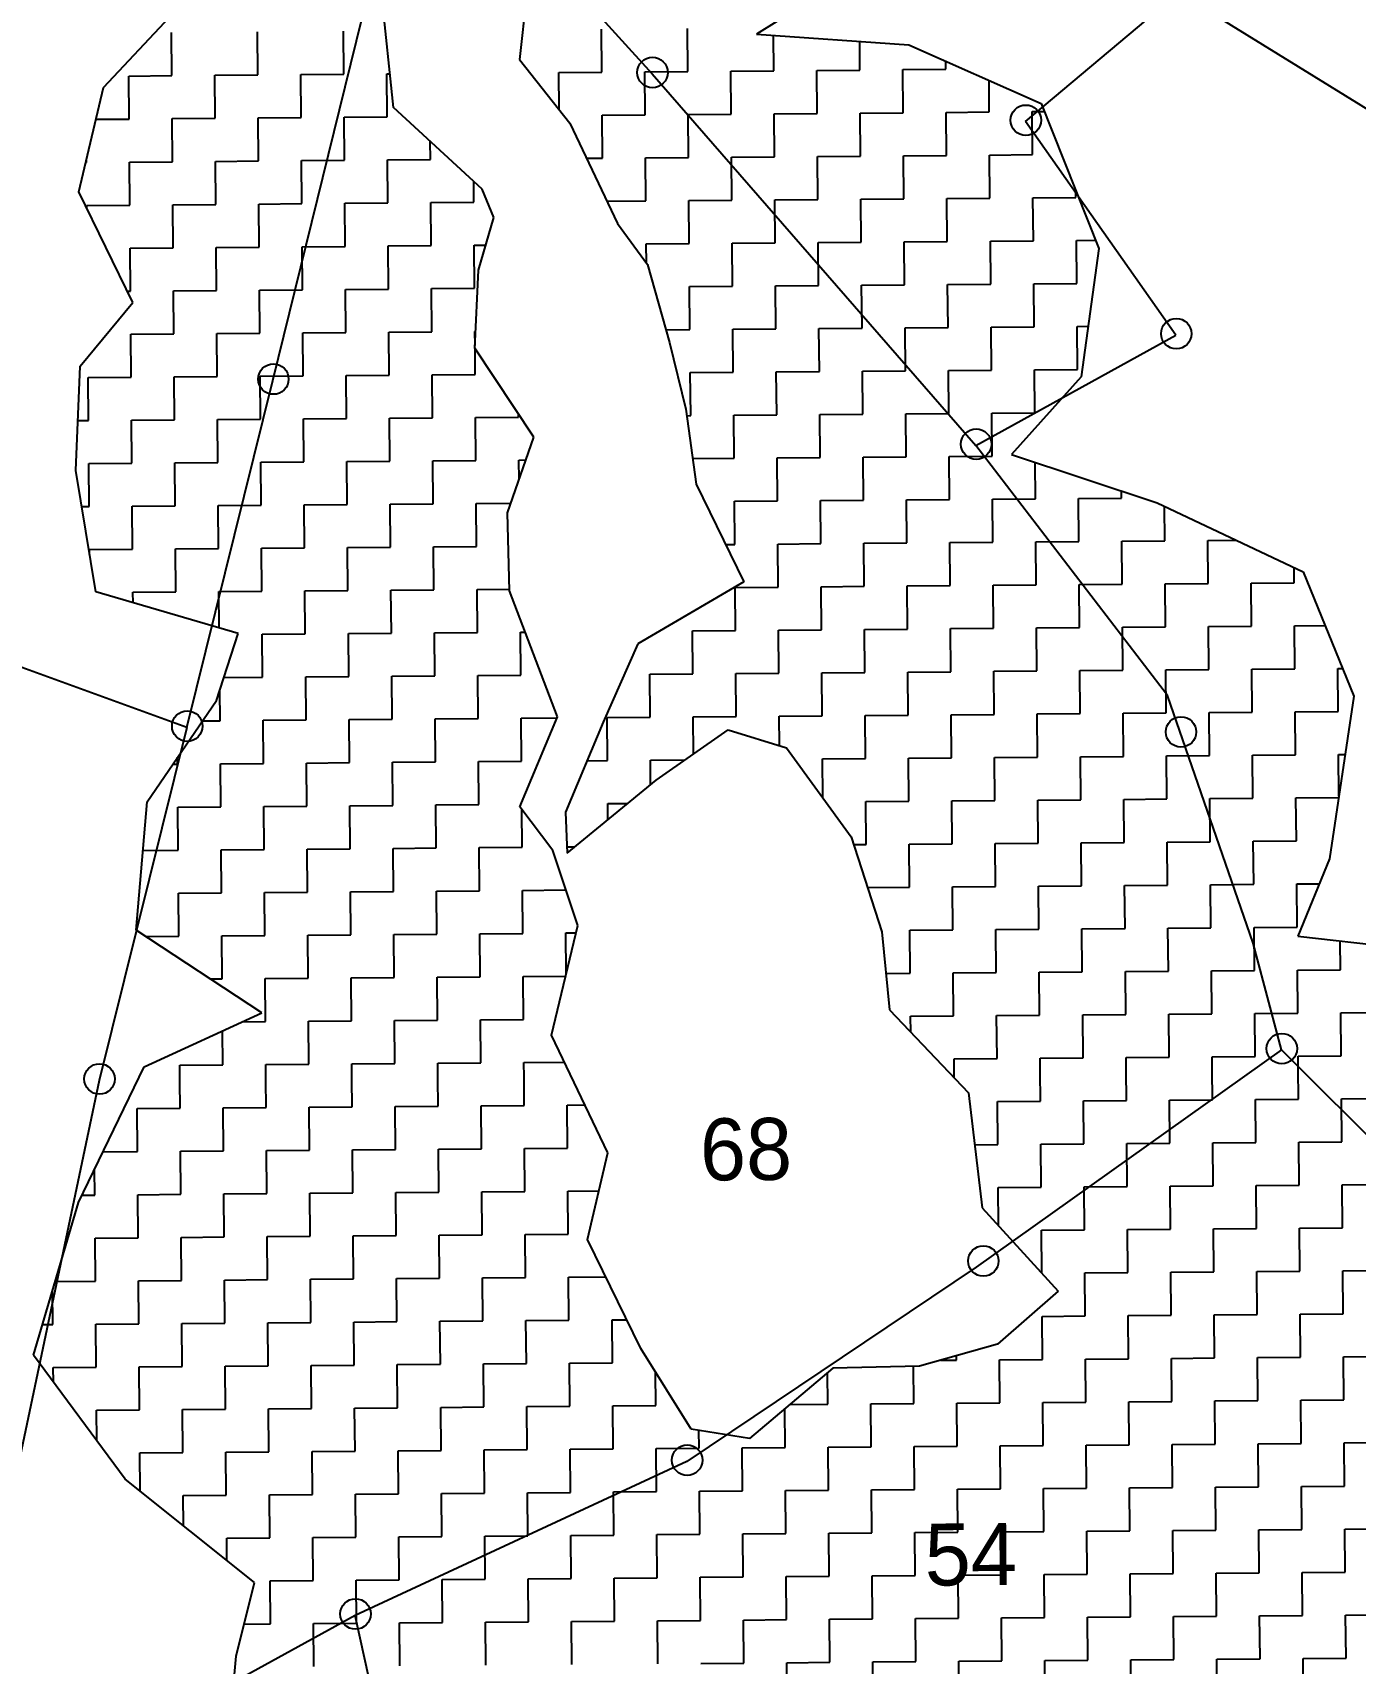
# Model space of a CAD drawing. Header units: metres. Extents: x 291285 to 296393, y 1982985 to 1990470.
# Drawn here: x 291638.1 to 292028, y 1985401.2 to 1985881.7 of the extents above; entities that cross this region are included whole.
import ezdxf

# ---------------------------------------------------------------- set-up
doc = ezdxf.new("R2010")
doc.units = ezdxf.units.M
for name, color, linetype in [('POLY_HATCH', 12, 'Continuous'), ('POLY_PARCEL', 6, 'Continuous'), ('SYM_STONE', 1, 'Continuous'), ('TEXT_PARCEL', 7, 'Continuous')]:
    doc.layers.add(name, color=color, linetype=linetype)
doc.styles.add('TEXT_MAP', font='')
doc.styles.get('TEXT_MAP').set_extended_font_data('Kruti Dev 050')

msp = doc.modelspace()

# ---------------------------------------------------------------- linework, layer by layer
at = {"layer": 'POLY_HATCH'}
for p, q in [((291888.12, 1985904.26), (291851.49, 1985881.29)), ((291784.3, 1985898.54), (291781.57, 1985873.81)), ((291744.4, 1985859.69), (291740.76, 1985894.83)), ((291658.97, 1985865.6), (291678.47, 1985886.42)), ((291851.49, 1985881.29), (291896.4, 1985878.13)), ((291896.4, 1985878.13), (291935.37, 1985860.81)), ((291781.57, 1985873.81), (291796.39, 1985855.09)), ((291651.66, 1985834.8), (291658.97, 1985865.6)), ((291770.57, 1985835.62), (291744.4, 1985859.69)), ((291935.37, 1985860.81), (291952.36, 1985818.11)), ((291796.39, 1985855.09), (291810.46, 1985825.48)), ((291667.56, 1985802.18), (291651.66, 1985834.8)), ((291773.99, 1985827.28), (291770.57, 1985835.62)), ((291769.51, 1985811.75), (291773.99, 1985827.28)), ((291810.46, 1985825.48), (291819.35, 1985813.41)), ((291952.36, 1985818.11), (291947.12, 1985780.28)), ((291768.44, 1985788.72), (291769.51, 1985811.75)), ((291819.35, 1985813.41), (291825.83, 1985790.44)), ((291652.08, 1985783.41), (291667.56, 1985802.18)), ((291785.83, 1985762.48), (291768.44, 1985788.72)), ((291825.83, 1985790.44), (291830.6, 1985770.8)), ((291650.81, 1985752.66), (291652.08, 1985783.41)), ((291947.12, 1985780.28), (291926.63, 1985757.43)), ((291830.6, 1985770.8), (291833.71, 1985748.64)), ((291778.05, 1985740.23), (291785.83, 1985762.48)), ((291926.63, 1985757.43), (291969.62, 1985743.17)), ((291656.65, 1985716.93), (291650.81, 1985752.66)), ((291833.71, 1985748.64), (291847.77, 1985719.86)), ((291969.62, 1985743.17), (292012.65, 1985722.86)), ((291778.66, 1985717.21), (291778.05, 1985740.23)), ((291847.77, 1985719.86), (291816.5, 1985701.61)), ((292012.65, 1985722.86), (292027.57, 1985686.19)), ((291698.61, 1985704.67), (291656.65, 1985716.93)), ((291792.79, 1985680.06), (291778.66, 1985717.21)), ((291692.22, 1985684.96), (291698.61, 1985704.67)), ((291816.5, 1985701.61), (291806.21, 1985678.5)), ((291671.78, 1985655.07), (291692.22, 1985684.96)), ((292027.57, 1985686.19), (292020.4, 1985638.26)), ((291781.69, 1985653.59), (291792.79, 1985680.06)), ((291806.21, 1985678.5), (291795.11, 1985652.03)), ((291821.85, 1985661.46), (291843.1, 1985676.29)), ((291843.1, 1985676.29), (291860.32, 1985670.98)), ((291860.32, 1985670.98), (291879.39, 1985644.76)), ((291795.63, 1985639.89), (291821.85, 1985661.46)), ((291668.56, 1985617.24), (291671.78, 1985655.07)), ((291791.44, 1985640.69), (291781.69, 1985653.59)), ((291795.11, 1985652.03), (291795.63, 1985639.89)), ((291879.39, 1985644.76), (291888.42, 1985616.79)), ((291798.74, 1985618.56), (291791.44, 1985640.69)), ((292020.4, 1985638.26), (292011.01, 1985615.51)), ((291791.04, 1985586.26), (291798.74, 1985618.56)), ((291705.58, 1985592.85), (291668.56, 1985617.24)), ((291888.42, 1985616.79), (291890.7, 1985593.78)), ((292011.01, 1985615.51), (292064.01, 1985609.39)), ((291890.7, 1985593.78), (291913.94, 1985569.27)), ((291670.91, 1985576.95), (291705.58, 1985592.85)), ((291807.67, 1985551.65), (291791.04, 1985586.26)), ((291651.57, 1985536.98), (291670.91, 1985576.95)), ((291913.94, 1985569.27), (291917.99, 1985535.39)), ((291801.59, 1985526.06), (291807.67, 1985551.65)), ((291638.32, 1985492.02), (291651.57, 1985536.98)), ((291917.99, 1985535.39), (291940.4, 1985510.87)), ((291817.36, 1985493.95), (291801.59, 1985526.06)), ((291940.4, 1985510.87), (291922.51, 1985495.23)), ((291832.21, 1985470.21), (291817.36, 1985493.95)), ((291922.51, 1985495.23), (291899.52, 1985488.76)), ((291665.35, 1985455.46), (291638.32, 1985492.02)), ((291873.97, 1985488.14), (291849.41, 1985467.42)), ((291899.52, 1985488.76), (291873.97, 1985488.14)), ((291849.41, 1985467.42), (291832.21, 1985470.21)), ((291703.42, 1985425.03), (291665.35, 1985455.46)), ((291698.05, 1985403.32), (291703.42, 1985425.03)), ((291693.89, 1985356.42), (291698.05, 1985403.32))]:
    msp.add_line(p, q, dxfattribs=at)
at = {"layer": 'POLY_HATCH', "linetype": 'Continuous'}
for p, q in [((291704.42, 1985869.26), (291704.32, 1985881.94)), ((291729.78, 1985869.47), (291729.68, 1985882.15)), ((291805.86, 1985870.09), (291805.75, 1985882.77)), ((291831.22, 1985870.3), (291831.11, 1985882.98)), ((291679.06, 1985869.06), (291678.96, 1985881.74)), ((291856.58, 1985870.51), (291856.49, 1985880.94)), ((291881.94, 1985870.71), (291881.87, 1985879.15)), ((291907.29, 1985870.92), (291907.28, 1985873.29)), ((291666.38, 1985868.95), (291679.06, 1985869.06)), ((291666.49, 1985856.27), (291666.38, 1985868.95)), ((291691.74, 1985869.16), (291704.42, 1985869.26)), ((291691.85, 1985856.48), (291691.74, 1985869.16)), ((291717.1, 1985869.37), (291729.78, 1985869.47)), ((291717.2, 1985856.69), (291717.1, 1985869.37)), ((291742.46, 1985869.57), (291743.37, 1985869.58)), ((291742.56, 1985856.9), (291742.46, 1985869.57)), ((291793.18, 1985869.99), (291805.86, 1985870.09)), ((291793.27, 1985859.03), (291793.18, 1985869.99)), ((291818.54, 1985870.2), (291831.22, 1985870.3)), ((291818.64, 1985857.52), (291818.54, 1985870.2)), ((291843.9, 1985870.4), (291856.58, 1985870.51)), ((291844, 1985857.72), (291843.9, 1985870.4)), ((291869.26, 1985870.61), (291881.94, 1985870.71)), ((291869.36, 1985857.93), (291869.26, 1985870.61)), ((291894.62, 1985870.82), (291907.29, 1985870.92)), ((291894.72, 1985858.14), (291894.62, 1985870.82)), ((291920.08, 1985858.35), (291920, 1985867.64)), ((291856.68, 1985857.83), (291869.36, 1985857.93)), ((291882.04, 1985858.04), (291894.72, 1985858.14)), ((291882.14, 1985845.36), (291882.04, 1985858.04)), ((291907.4, 1985858.24), (291920.08, 1985858.35)), ((291907.5, 1985845.56), (291907.4, 1985858.24)), ((291932.76, 1985858.45), (291936.3, 1985858.48)), ((291932.86, 1985845.77), (291932.76, 1985858.45)), ((291656.73, 1985856.19), (291666.49, 1985856.27)), ((291679.17, 1985856.38), (291691.85, 1985856.48)), ((291679.27, 1985843.7), (291679.17, 1985856.38)), ((291704.53, 1985856.58), (291717.2, 1985856.69)), ((291704.63, 1985843.91), (291704.53, 1985856.58)), ((291729.88, 1985856.79), (291742.56, 1985856.9)), ((291729.99, 1985844.11), (291729.88, 1985856.79)), ((291805.96, 1985857.41), (291818.64, 1985857.52)), ((291806.07, 1985844.73), (291805.96, 1985857.41)), ((291831.32, 1985857.62), (291844, 1985857.72)), ((291831.42, 1985844.94), (291831.32, 1985857.62)), ((291856.78, 1985845.15), (291856.68, 1985857.83)), ((291755.35, 1985844.32), (291755.3, 1985849.66)), ((291653.72, 1985843.49), (291653.91, 1985843.49)), ((291653.91, 1985843.49), (291653.9, 1985844.28)), ((291666.59, 1985843.59), (291679.27, 1985843.7)), ((291666.69, 1985830.91), (291666.59, 1985843.59)), ((291691.95, 1985843.8), (291704.63, 1985843.91)), ((291692.05, 1985831.12), (291691.95, 1985843.8)), ((291717.31, 1985844.01), (291729.99, 1985844.11)), ((291717.41, 1985831.33), (291717.31, 1985844.01)), ((291742.67, 1985844.22), (291755.35, 1985844.32)), ((291742.77, 1985831.54), (291742.67, 1985844.22)), ((291801.33, 1985844.7), (291806.07, 1985844.73)), ((291818.74, 1985844.84), (291831.42, 1985844.94)), ((291818.85, 1985832.16), (291818.74, 1985844.84)), ((291844.1, 1985845.04), (291856.78, 1985845.15)), ((291844.21, 1985832.37), (291844.1, 1985845.04)), ((291869.46, 1985845.25), (291882.14, 1985845.36)), ((291869.57, 1985832.57), (291869.46, 1985845.25)), ((291894.82, 1985845.46), (291907.5, 1985845.56)), ((291894.93, 1985832.78), (291894.82, 1985845.46)), ((291920.18, 1985845.67), (291932.86, 1985845.77)), ((291920.29, 1985832.99), (291920.18, 1985845.67)), ((291768.13, 1985831.74), (291768.08, 1985837.91)), ((291945.64, 1985833.19), (291945.63, 1985835.03)), ((291654.01, 1985830.81), (291666.69, 1985830.91)), ((291654.02, 1985829.95), (291654.01, 1985830.81)), ((291679.37, 1985831.02), (291692.05, 1985831.12)), ((291679.48, 1985818.34), (291679.37, 1985831.02)), ((291704.73, 1985831.23), (291717.41, 1985831.33)), ((291704.84, 1985818.55), (291704.73, 1985831.23)), ((291730.09, 1985831.43), (291742.77, 1985831.54)), ((291730.2, 1985818.75), (291730.09, 1985831.43)), ((291755.45, 1985831.64), (291768.13, 1985831.74)), ((291755.55, 1985818.96), (291755.45, 1985831.64)), ((291807.33, 1985832.06), (291818.85, 1985832.16)), ((291831.53, 1985832.26), (291844.21, 1985832.37)), ((291831.63, 1985819.58), (291831.53, 1985832.26)), ((291856.89, 1985832.47), (291869.57, 1985832.57)), ((291856.99, 1985819.79), (291856.89, 1985832.47)), ((291882.25, 1985832.68), (291894.93, 1985832.78)), ((291882.35, 1985820), (291882.25, 1985832.68)), ((291907.61, 1985832.88), (291920.29, 1985832.99)), ((291907.71, 1985820.2), (291907.61, 1985832.88)), ((291932.96, 1985833.09), (291945.64, 1985833.19)), ((291933.07, 1985820.41), (291932.96, 1985833.09)), ((291818.95, 1985819.48), (291831.63, 1985819.58)), ((291819, 1985813.9), (291818.95, 1985819.48)), ((291844.31, 1985819.69), (291856.99, 1985819.79)), ((291844.41, 1985807.01), (291844.31, 1985819.69)), ((291869.67, 1985819.89), (291882.35, 1985820)), ((291869.77, 1985807.21), (291869.67, 1985819.89)), ((291895.03, 1985820.1), (291907.71, 1985820.2)), ((291895.13, 1985807.42), (291895.03, 1985820.1)), ((291920.39, 1985820.31), (291933.07, 1985820.41)), ((291920.49, 1985807.63), (291920.39, 1985820.31)), ((291945.75, 1985820.51), (291951.39, 1985820.56)), ((291945.85, 1985807.84), (291945.75, 1985820.51)), ((291666.8, 1985818.24), (291679.48, 1985818.34)), ((291666.9, 1985805.56), (291666.8, 1985818.24)), ((291692.16, 1985818.44), (291704.84, 1985818.55)), ((291692.26, 1985805.76), (291692.16, 1985818.44)), ((291717.52, 1985818.65), (291730.2, 1985818.75)), ((291717.62, 1985805.97), (291717.52, 1985818.65)), ((291742.87, 1985818.86), (291755.55, 1985818.96)), ((291742.98, 1985806.18), (291742.87, 1985818.86)), ((291768.23, 1985819.06), (291771.63, 1985819.09)), ((291768.34, 1985806.38), (291768.23, 1985819.06)), ((291665.91, 1985805.55), (291666.9, 1985805.56)), ((291679.58, 1985805.66), (291692.26, 1985805.76)), ((291679.68, 1985792.98), (291679.58, 1985805.66)), ((291704.94, 1985805.87), (291717.62, 1985805.97)), ((291705.04, 1985793.19), (291704.94, 1985805.87)), ((291730.3, 1985806.07), (291742.98, 1985806.18)), ((291730.4, 1985793.39), (291730.3, 1985806.07)), ((291755.66, 1985806.28), (291768.34, 1985806.38)), ((291755.76, 1985793.6), (291755.66, 1985806.28)), ((291831.74, 1985806.9), (291844.41, 1985807.01)), ((291831.84, 1985794.22), (291831.74, 1985806.9)), ((291857.09, 1985807.11), (291869.77, 1985807.21)), ((291857.2, 1985794.43), (291857.09, 1985807.11)), ((291882.45, 1985807.32), (291895.13, 1985807.42)), ((291882.56, 1985794.64), (291882.45, 1985807.32)), ((291907.81, 1985807.52), (291920.49, 1985807.63)), ((291907.92, 1985794.84), (291907.81, 1985807.52)), ((291933.17, 1985807.73), (291945.85, 1985807.84)), ((291933.28, 1985795.05), (291933.17, 1985807.73)), ((291667, 1985792.88), (291679.68, 1985792.98)), ((291667.11, 1985780.2), (291667, 1985792.88)), ((291692.36, 1985793.08), (291705.04, 1985793.19)), ((291692.47, 1985780.4), (291692.36, 1985793.08)), ((291717.72, 1985793.29), (291730.4, 1985793.39)), ((291717.83, 1985780.61), (291717.72, 1985793.29)), ((291743.08, 1985793.5), (291755.76, 1985793.6)), ((291743.19, 1985780.82), (291743.08, 1985793.5)), ((291768.44, 1985793.7), (291768.67, 1985793.71)), ((291768.48, 1985789.51), (291768.44, 1985793.7)), ((291824.78, 1985794.17), (291831.84, 1985794.22)), ((291844.52, 1985794.33), (291857.2, 1985794.43)), ((291844.62, 1985781.65), (291844.52, 1985794.33)), ((291869.88, 1985794.53), (291882.56, 1985794.64)), ((291869.98, 1985781.85), (291869.88, 1985794.53)), ((291895.24, 1985794.74), (291907.92, 1985794.84)), ((291895.34, 1985782.06), (291895.24, 1985794.74)), ((291920.6, 1985794.95), (291933.28, 1985795.05)), ((291920.7, 1985782.27), (291920.6, 1985794.95)), ((291945.96, 1985795.16), (291949.19, 1985795.18)), ((291946.06, 1985782.48), (291945.96, 1985795.16)), ((291768.54, 1985781.03), (291768.48, 1985788.65)), ((291755.87, 1985780.92), (291768.54, 1985781.03)), ((291831.94, 1985781.54), (291844.62, 1985781.65)), ((291832.05, 1985768.86), (291831.94, 1985781.54)), ((291857.3, 1985781.75), (291869.98, 1985781.85)), ((291857.41, 1985769.07), (291857.3, 1985781.75)), ((291882.66, 1985781.96), (291895.34, 1985782.06)), ((291882.76, 1985769.28), (291882.66, 1985781.96)), ((291908.02, 1985782.17), (291920.7, 1985782.27)), ((291908.12, 1985769.49), (291908.02, 1985782.17)), ((291933.38, 1985782.37), (291946.06, 1985782.48)), ((291933.48, 1985769.69), (291933.38, 1985782.37)), ((291654.43, 1985780.09), (291667.11, 1985780.2)), ((291654.53, 1985767.41), (291654.43, 1985780.09)), ((291679.79, 1985780.3), (291692.47, 1985780.4)), ((291679.89, 1985767.62), (291679.79, 1985780.3)), ((291705.15, 1985780.51), (291717.83, 1985780.61)), ((291705.25, 1985767.83), (291705.15, 1985780.51)), ((291730.51, 1985780.71), (291743.19, 1985780.82)), ((291730.61, 1985768.03), (291730.51, 1985780.71)), ((291755.97, 1985768.24), (291755.87, 1985780.92)), ((291651.42, 1985767.39), (291654.53, 1985767.41)), ((291667.21, 1985767.52), (291679.89, 1985767.62)), ((291667.32, 1985754.84), (291667.21, 1985767.52)), ((291692.57, 1985767.72), (291705.25, 1985767.83)), ((291692.67, 1985755.04), (291692.57, 1985767.72)), ((291717.93, 1985767.93), (291730.61, 1985768.03)), ((291718.03, 1985755.25), (291717.93, 1985767.93)), ((291743.29, 1985768.14), (291755.97, 1985768.24)), ((291743.39, 1985755.46), (291743.29, 1985768.14)), ((291768.65, 1985768.35), (291781.33, 1985768.45)), ((291768.75, 1985755.67), (291768.65, 1985768.35)), ((291781.33, 1985768.45), (291781.32, 1985769.28)), ((291830.87, 1985768.85), (291832.05, 1985768.86)), ((291844.73, 1985768.97), (291857.41, 1985769.07)), ((291844.83, 1985756.29), (291844.73, 1985768.97)), ((291870.08, 1985769.17), (291882.76, 1985769.28)), ((291870.19, 1985756.5), (291870.08, 1985769.17)), ((291895.44, 1985769.38), (291908.12, 1985769.49)), ((291895.55, 1985756.7), (291895.44, 1985769.38)), ((291920.8, 1985769.59), (291933.48, 1985769.69)), ((291920.91, 1985756.91), (291920.8, 1985769.59)), ((291654.64, 1985754.73), (291667.32, 1985754.84)), ((291654.74, 1985742.05), (291654.64, 1985754.73)), ((291680, 1985754.94), (291692.67, 1985755.04)), ((291680.1, 1985742.26), (291680, 1985754.94)), ((291705.35, 1985755.15), (291718.03, 1985755.25)), ((291705.46, 1985742.47), (291705.35, 1985755.15)), ((291730.71, 1985755.36), (291743.39, 1985755.46)), ((291730.82, 1985742.68), (291730.71, 1985755.36)), ((291756.07, 1985755.56), (291768.75, 1985755.67)), ((291756.18, 1985742.88), (291756.07, 1985755.56)), ((291781.43, 1985755.77), (291783.49, 1985755.79)), ((291781.48, 1985750.03), (291781.43, 1985755.77)), ((291832.65, 1985756.19), (291844.83, 1985756.29)), ((291857.51, 1985756.39), (291870.19, 1985756.5)), ((291857.61, 1985743.71), (291857.51, 1985756.39)), ((291882.87, 1985756.6), (291895.55, 1985756.7)), ((291882.97, 1985743.92), (291882.87, 1985756.6)), ((291908.23, 1985756.81), (291920.91, 1985756.91)), ((291908.33, 1985744.13), (291908.23, 1985756.81)), ((291933.69, 1985744.33), (291933.6, 1985755.12)), ((291718.14, 1985742.57), (291730.82, 1985742.68)), ((291718.24, 1985729.89), (291718.14, 1985742.57)), ((291743.5, 1985742.78), (291756.18, 1985742.88)), ((291743.6, 1985730.1), (291743.5, 1985742.78)), ((291768.86, 1985742.99), (291779.05, 1985743.07)), ((291768.96, 1985730.31), (291768.86, 1985742.99)), ((291844.93, 1985743.61), (291857.61, 1985743.71)), ((291845.04, 1985730.93), (291844.93, 1985743.61)), ((291870.29, 1985743.82), (291882.97, 1985743.92)), ((291870.4, 1985731.14), (291870.29, 1985743.82)), ((291895.65, 1985744.02), (291908.33, 1985744.13)), ((291895.75, 1985731.34), (291895.65, 1985744.02)), ((291921.01, 1985744.23), (291933.69, 1985744.33)), ((291921.11, 1985731.55), (291921.01, 1985744.23)), ((291946.37, 1985744.44), (291959.05, 1985744.54)), ((291946.47, 1985731.76), (291946.37, 1985744.44)), ((291959.05, 1985744.54), (291959.03, 1985746.68)), ((291652.55, 1985742.04), (291654.74, 1985742.05)), ((291667.42, 1985742.16), (291680.1, 1985742.26)), ((291667.52, 1985729.48), (291667.42, 1985742.16)), ((291692.78, 1985742.36), (291705.46, 1985742.47)), ((291692.88, 1985729.69), (291692.78, 1985742.36)), ((291971.83, 1985731.96), (291971.75, 1985742.16)), ((291654.84, 1985729.37), (291667.52, 1985729.48)), ((291654.85, 1985727.93), (291654.84, 1985729.37)), ((291680.2, 1985729.58), (291692.88, 1985729.69)), ((291680.31, 1985716.9), (291680.2, 1985729.58)), ((291705.56, 1985729.79), (291718.24, 1985729.89)), ((291705.67, 1985717.11), (291705.56, 1985729.79)), ((291730.92, 1985730), (291743.6, 1985730.1)), ((291731.02, 1985717.32), (291730.92, 1985730)), ((291756.28, 1985730.2), (291768.96, 1985730.31)), ((291756.38, 1985717.52), (291756.28, 1985730.2)), ((291842.37, 1985730.91), (291845.04, 1985730.93)), ((291857.72, 1985731.03), (291870.4, 1985731.14)), ((291857.82, 1985718.35), (291857.72, 1985731.03)), ((291883.08, 1985731.24), (291895.75, 1985731.34)), ((291883.18, 1985718.56), (291883.08, 1985731.24)), ((291908.43, 1985731.45), (291921.11, 1985731.55)), ((291908.54, 1985718.77), (291908.43, 1985731.45)), ((291933.79, 1985731.65), (291946.47, 1985731.76)), ((291933.9, 1985718.97), (291933.79, 1985731.65)), ((291959.15, 1985731.86), (291971.83, 1985731.96)), ((291959.26, 1985719.18), (291959.15, 1985731.86)), ((291984.51, 1985732.07), (291992.99, 1985732.14)), ((291984.62, 1985719.39), (291984.51, 1985732.07)), ((292009.97, 1985719.6), (292009.94, 1985724.14)), ((291870.5, 1985718.46), (291883.18, 1985718.56)), ((291895.86, 1985718.66), (291908.54, 1985718.77)), ((291895.96, 1985705.98), (291895.86, 1985718.66)), ((291921.22, 1985718.87), (291933.9, 1985718.97)), ((291921.32, 1985706.19), (291921.22, 1985718.87)), ((291946.58, 1985719.08), (291959.26, 1985719.18)), ((291946.68, 1985706.4), (291946.58, 1985719.08)), ((291971.94, 1985719.29), (291984.62, 1985719.39)), ((291972.04, 1985706.61), (291971.94, 1985719.29)), ((291997.3, 1985719.49), (292009.97, 1985719.6)), ((291997.4, 1985706.81), (291997.3, 1985719.49)), ((291667.63, 1985716.8), (291680.31, 1985716.9)), ((291667.65, 1985713.71), (291667.63, 1985716.8)), ((291692.99, 1985717.01), (291705.67, 1985717.11)), ((291693.07, 1985706.29), (291692.99, 1985717.01)), ((291718.34, 1985717.21), (291731.02, 1985717.32)), ((291718.45, 1985704.53), (291718.34, 1985717.21)), ((291743.7, 1985717.42), (291756.38, 1985717.52)), ((291743.81, 1985704.74), (291743.7, 1985717.42)), ((291769.06, 1985717.63), (291778.65, 1985717.71)), ((291769.17, 1985704.95), (291769.06, 1985717.63)), ((291845.14, 1985718.25), (291857.82, 1985718.35)), ((291845.24, 1985705.57), (291845.14, 1985718.25)), ((291870.6, 1985705.78), (291870.5, 1985718.46)), ((291705.77, 1985704.43), (291718.45, 1985704.53)), ((291705.87, 1985691.75), (291705.77, 1985704.43)), ((291731.13, 1985704.64), (291743.81, 1985704.74)), ((291731.23, 1985691.96), (291731.13, 1985704.64)), ((291756.49, 1985704.84), (291769.17, 1985704.95)), ((291756.59, 1985692.16), (291756.49, 1985704.84)), ((291781.85, 1985705.05), (291783.28, 1985705.06)), ((291781.95, 1985692.37), (291781.85, 1985705.05)), ((291832.56, 1985705.47), (291845.24, 1985705.57)), ((291832.67, 1985692.79), (291832.56, 1985705.47)), ((291857.92, 1985705.67), (291870.6, 1985705.78)), ((291858.03, 1985692.99), (291857.92, 1985705.67)), ((291883.28, 1985705.88), (291895.96, 1985705.98)), ((291883.39, 1985693.2), (291883.28, 1985705.88)), ((291908.64, 1985706.09), (291921.32, 1985706.19)), ((291908.75, 1985693.41), (291908.64, 1985706.09)), ((291934, 1985706.29), (291946.68, 1985706.4)), ((291934.1, 1985693.62), (291934, 1985706.29)), ((291959.36, 1985706.5), (291972.04, 1985706.61)), ((291959.46, 1985693.82), (291959.36, 1985706.5)), ((291984.72, 1985706.71), (291997.4, 1985706.81)), ((291984.82, 1985694.03), (291984.72, 1985706.71)), ((292010.08, 1985706.92), (292019.11, 1985706.99)), ((292010.18, 1985694.24), (292010.08, 1985706.92)), ((291694.39, 1985691.66), (291705.87, 1985691.75)), ((291718.55, 1985691.85), (291731.23, 1985691.96)), ((291718.66, 1985679.17), (291718.55, 1985691.85)), ((291743.91, 1985692.06), (291756.59, 1985692.16)), ((291744.01, 1985679.38), (291743.91, 1985692.06)), ((291769.27, 1985692.27), (291781.95, 1985692.37)), ((291769.37, 1985679.59), (291769.27, 1985692.27)), ((291819.99, 1985692.68), (291832.67, 1985692.79)), ((291820.09, 1985680), (291819.99, 1985692.68)), ((291845.35, 1985692.89), (291858.03, 1985692.99)), ((291845.45, 1985680.21), (291845.35, 1985692.89)), ((291870.71, 1985693.1), (291883.39, 1985693.2)), ((291870.81, 1985680.42), (291870.71, 1985693.1)), ((291896.07, 1985693.3), (291908.75, 1985693.41)), ((291896.17, 1985680.62), (291896.07, 1985693.3)), ((291921.42, 1985693.51), (291934.1, 1985693.62)), ((291921.53, 1985680.83), (291921.42, 1985693.51)), ((291946.78, 1985693.72), (291959.46, 1985693.82)), ((291946.89, 1985681.04), (291946.78, 1985693.72)), ((291972.14, 1985693.93), (291984.82, 1985694.03)), ((291972.25, 1985681.25), (291972.14, 1985693.93)), ((291997.5, 1985694.13), (292010.18, 1985694.24)), ((291997.61, 1985681.45), (291997.5, 1985694.13)), ((292022.86, 1985694.34), (292024.25, 1985694.35)), ((292022.97, 1985681.66), (292022.86, 1985694.34)), ((291693.3, 1985678.97), (291693.22, 1985688.06)), ((291832.77, 1985680.11), (291845.45, 1985680.21)), ((291832.86, 1985669.14), (291832.77, 1985680.11)), ((291858.13, 1985680.31), (291870.81, 1985680.42)), ((291858.2, 1985671.64), (291858.13, 1985680.31)), ((291883.49, 1985680.52), (291896.17, 1985680.62)), ((291883.59, 1985667.84), (291883.49, 1985680.52)), ((291908.85, 1985680.73), (291921.53, 1985680.83)), ((291908.95, 1985668.05), (291908.85, 1985680.73)), ((291934.21, 1985680.94), (291946.89, 1985681.04)), ((291934.31, 1985668.26), (291934.21, 1985680.94)), ((291959.57, 1985681.14), (291972.25, 1985681.25)), ((291959.67, 1985668.46), (291959.57, 1985681.14)), ((291984.93, 1985681.35), (291997.61, 1985681.45)), ((291985.03, 1985668.67), (291984.93, 1985681.35)), ((292010.29, 1985681.56), (292022.97, 1985681.66)), ((292010.39, 1985668.88), (292010.29, 1985681.56)), ((291688.09, 1985678.92), (291693.3, 1985678.97)), ((291705.98, 1985679.07), (291718.66, 1985679.17)), ((291706.08, 1985666.39), (291705.98, 1985679.07)), ((291731.34, 1985679.28), (291744.01, 1985679.38)), ((291731.44, 1985666.6), (291731.34, 1985679.28)), ((291756.69, 1985679.49), (291769.37, 1985679.59)), ((291756.8, 1985666.81), (291756.69, 1985679.49)), ((291782.05, 1985679.69), (291792.67, 1985679.78)), ((291782.16, 1985667.01), (291782.05, 1985679.69)), ((291807.41, 1985679.9), (291820.09, 1985680)), ((291807.52, 1985667.22), (291807.41, 1985679.9)), ((291679.37, 1985666.17), (291680.72, 1985666.18)), ((291680.72, 1985666.18), (291680.7, 1985668.12)), ((291693.4, 1985666.29), (291706.08, 1985666.39)), ((291693.5, 1985653.61), (291693.4, 1985666.29)), ((291718.76, 1985666.49), (291731.44, 1985666.6)), ((291718.86, 1985653.82), (291718.76, 1985666.49)), ((291744.12, 1985666.7), (291756.8, 1985666.81)), ((291744.22, 1985654.02), (291744.12, 1985666.7)), ((291769.48, 1985666.91), (291782.16, 1985667.01)), ((291769.58, 1985654.23), (291769.48, 1985666.91)), ((291801.46, 1985667.17), (291807.52, 1985667.22)), ((291820.2, 1985667.32), (291830.38, 1985667.41)), ((291820.25, 1985660.14), (291820.2, 1985667.32)), ((291870.91, 1985667.74), (291883.59, 1985667.84)), ((291871.01, 1985656.29), (291870.91, 1985667.74)), ((291896.27, 1985667.95), (291908.95, 1985668.05)), ((291896.38, 1985655.27), (291896.27, 1985667.95)), ((291921.63, 1985668.15), (291934.31, 1985668.26)), ((291921.74, 1985655.47), (291921.63, 1985668.15)), ((291946.99, 1985668.36), (291959.67, 1985668.46)), ((291947.09, 1985655.68), (291946.99, 1985668.36)), ((291972.35, 1985668.57), (291985.03, 1985668.67)), ((291972.45, 1985655.89), (291972.35, 1985668.57)), ((291997.71, 1985668.77), (292010.39, 1985668.88)), ((291997.81, 1985656.09), (291997.71, 1985668.77)), ((292023.07, 1985668.98), (292025, 1985669)), ((292023.17, 1985656.75), (292023.07, 1985668.98)), ((291985.13, 1985655.99), (291997.81, 1985656.09)), ((292010.49, 1985656.2), (292023.1, 1985656.3)), ((292010.6, 1985643.52), (292010.49, 1985656.2)), ((291680.82, 1985653.5), (291693.5, 1985653.61)), ((291680.93, 1985640.82), (291680.82, 1985653.5)), ((291706.18, 1985653.71), (291718.86, 1985653.82)), ((291706.29, 1985641.03), (291706.18, 1985653.71)), ((291731.54, 1985653.92), (291744.22, 1985654.02)), ((291731.65, 1985641.24), (291731.54, 1985653.92)), ((291756.9, 1985654.13), (291769.58, 1985654.23)), ((291757.01, 1985641.45), (291756.9, 1985654.13)), ((291782.36, 1985641.65), (291782.27, 1985652.83)), ((291807.62, 1985654.54), (291813.5, 1985654.59)), ((291807.66, 1985649.78), (291807.62, 1985654.54)), ((291883.7, 1985655.16), (291896.38, 1985655.27)), ((291883.8, 1985642.48), (291883.7, 1985655.16)), ((291909.06, 1985655.37), (291921.74, 1985655.47)), ((291909.16, 1985642.69), (291909.06, 1985655.37)), ((291934.42, 1985655.58), (291947.09, 1985655.68)), ((291934.52, 1985642.9), (291934.42, 1985655.58)), ((291959.77, 1985655.78), (291972.45, 1985655.89)), ((291959.88, 1985643.1), (291959.77, 1985655.78)), ((291985.24, 1985643.31), (291985.13, 1985655.99)), ((291769.68, 1985641.55), (291782.36, 1985641.65)), ((291795.55, 1985641.76), (291797.93, 1985641.78)), ((291880.14, 1985642.45), (291883.8, 1985642.48)), ((291896.48, 1985642.59), (291909.16, 1985642.69)), ((291896.58, 1985629.91), (291896.48, 1985642.59)), ((291921.84, 1985642.79), (291934.52, 1985642.9)), ((291921.94, 1985630.11), (291921.84, 1985642.79)), ((291947.2, 1985643), (291959.88, 1985643.1)), ((291947.3, 1985630.32), (291947.2, 1985643)), ((291972.56, 1985643.21), (291985.24, 1985643.31)), ((291972.66, 1985630.53), (291972.56, 1985643.21)), ((291997.92, 1985643.42), (292010.6, 1985643.52)), ((291998.02, 1985630.74), (291997.92, 1985643.42)), ((291670.56, 1985640.74), (291680.93, 1985640.82)), ((291693.61, 1985640.93), (291706.29, 1985641.03)), ((291693.71, 1985628.25), (291693.61, 1985640.93)), ((291718.97, 1985641.14), (291731.65, 1985641.24)), ((291719.07, 1985628.46), (291718.97, 1985641.14)), ((291744.33, 1985641.34), (291757.01, 1985641.45)), ((291744.43, 1985628.66), (291744.33, 1985641.34)), ((291769.79, 1985628.87), (291769.68, 1985641.55)), ((291681.03, 1985628.15), (291693.71, 1985628.25)), ((291681.13, 1985615.47), (291681.03, 1985628.15)), ((291706.39, 1985628.35), (291719.07, 1985628.46)), ((291706.49, 1985615.67), (291706.39, 1985628.35)), ((291731.75, 1985628.56), (291744.43, 1985628.66)), ((291731.85, 1985615.88), (291731.75, 1985628.56)), ((291757.11, 1985628.77), (291769.79, 1985628.87)), ((291757.21, 1985616.09), (291757.11, 1985628.77)), ((291782.47, 1985628.97), (291795.15, 1985629.08)), ((291782.57, 1985616.29), (291782.47, 1985628.97)), ((291795.15, 1985629.08), (291795.14, 1985629.46)), ((291884.22, 1985629.81), (291896.58, 1985629.91)), ((291909.26, 1985630.01), (291921.94, 1985630.11)), ((291909.37, 1985617.33), (291909.26, 1985630.01)), ((291934.62, 1985630.22), (291947.3, 1985630.32)), ((291934.73, 1985617.54), (291934.62, 1985630.22)), ((291959.98, 1985630.42), (291972.66, 1985630.53)), ((291960.09, 1985617.75), (291959.98, 1985630.42)), ((291985.34, 1985630.63), (291998.02, 1985630.74)), ((291985.44, 1985617.95), (291985.34, 1985630.63)), ((292010.7, 1985630.84), (292017.36, 1985630.89)), ((292010.8, 1985618.16), (292010.7, 1985630.84)), ((291947.41, 1985617.64), (291960.09, 1985617.75)), ((291947.51, 1985604.96), (291947.41, 1985617.64)), ((291972.76, 1985617.85), (291985.44, 1985617.95)), ((291972.87, 1985605.17), (291972.76, 1985617.85)), ((291998.12, 1985618.06), (292010.8, 1985618.16)), ((291998.23, 1985605.38), (291998.12, 1985618.06)), ((291671.38, 1985615.39), (291681.13, 1985615.47)), ((291693.81, 1985615.57), (291706.49, 1985615.67)), ((291693.92, 1985602.89), (291693.81, 1985615.57)), ((291719.17, 1985615.78), (291731.85, 1985615.88)), ((291719.28, 1985603.1), (291719.17, 1985615.78)), ((291744.53, 1985615.98), (291757.21, 1985616.09)), ((291744.64, 1985603.3), (291744.53, 1985615.98)), ((291769.89, 1985616.19), (291782.57, 1985616.29)), ((291770, 1985603.51), (291769.89, 1985616.19)), ((291795.25, 1985616.4), (291798.23, 1985616.42)), ((291795.35, 1985604.34), (291795.25, 1985616.4)), ((291896.69, 1985617.23), (291909.37, 1985617.33)), ((291896.79, 1985604.55), (291896.69, 1985617.23)), ((291922.05, 1985617.43), (291934.73, 1985617.54)), ((291922.15, 1985604.75), (291922.05, 1985617.43)), ((292023.59, 1985605.58), (292023.52, 1985614.06)), ((291731.96, 1985603.2), (291744.64, 1985603.3)), ((291732.06, 1985590.52), (291731.96, 1985603.2)), ((291757.32, 1985603.41), (291770, 1985603.51)), ((291757.42, 1985590.73), (291757.32, 1985603.41)), ((291782.67, 1985603.61), (291795.2, 1985603.72)), ((291782.78, 1985590.94), (291782.67, 1985603.61)), ((291889.64, 1985604.49), (291896.79, 1985604.55)), ((291909.47, 1985604.65), (291922.15, 1985604.75)), ((291909.57, 1985591.97), (291909.47, 1985604.65)), ((291934.83, 1985604.86), (291947.51, 1985604.96)), ((291934.93, 1985592.18), (291934.83, 1985604.86)), ((291960.19, 1985605.07), (291972.87, 1985605.17)), ((291960.29, 1985592.39), (291960.19, 1985605.07)), ((291985.55, 1985605.27), (291998.23, 1985605.38)), ((291985.65, 1985592.59), (291985.55, 1985605.27)), ((292010.91, 1985605.48), (292023.59, 1985605.58)), ((292011.01, 1985592.8), (292010.91, 1985605.48)), ((291690.39, 1985602.86), (291693.92, 1985602.89)), ((291706.6, 1985602.99), (291719.28, 1985603.1)), ((291706.7, 1985590.31), (291706.6, 1985602.99)), ((291699.92, 1985590.26), (291706.7, 1985590.31)), ((291719.38, 1985590.42), (291732.06, 1985590.52)), ((291719.48, 1985577.74), (291719.38, 1985590.42)), ((291744.74, 1985590.62), (291757.42, 1985590.73)), ((291744.84, 1985577.94), (291744.74, 1985590.62)), ((291770.1, 1985590.83), (291782.78, 1985590.94)), ((291770.2, 1985578.15), (291770.1, 1985590.83)), ((291896.89, 1985591.87), (291909.57, 1985591.97)), ((291896.93, 1985587.21), (291896.89, 1985591.87)), ((291922.25, 1985592.08), (291934.93, 1985592.18)), ((291922.36, 1985579.4), (291922.25, 1985592.08)), ((291947.61, 1985592.28), (291960.29, 1985592.39)), ((291947.72, 1985579.6), (291947.61, 1985592.28)), ((291972.97, 1985592.49), (291985.65, 1985592.59)), ((291973.08, 1985579.81), (291972.97, 1985592.49)), ((291998.33, 1985592.7), (292011.01, 1985592.8)), ((291998.43, 1985580.02), (291998.33, 1985592.7)), ((292023.69, 1985592.9), (292036.37, 1985593.01)), ((292023.79, 1985580.22), (292023.69, 1985592.9)), ((291694.13, 1985577.53), (291694.04, 1985587.56)), ((291909.68, 1985579.29), (291922.36, 1985579.4)), ((291909.71, 1985575.35), (291909.68, 1985579.29)), ((291935.04, 1985579.5), (291947.72, 1985579.6)), ((291935.07, 1985575.64), (291935.04, 1985579.5)), ((291960.4, 1985579.71), (291973.08, 1985579.81)), ((291960.43, 1985575.93), (291960.4, 1985579.71)), ((291985.76, 1985579.91), (291998.43, 1985580.02)), ((291985.79, 1985576.22), (291985.76, 1985579.91)), ((292011.11, 1985580.12), (292023.79, 1985580.22)), ((292011.14, 1985576.51), (292011.11, 1985580.12)), ((291681.45, 1985577.43), (291694.13, 1985577.53)), ((291681.48, 1985572.76), (291681.45, 1985577.43)), ((291706.8, 1985577.63), (291719.48, 1985577.74)), ((291706.84, 1985573.05), (291706.8, 1985577.63)), ((291732.16, 1985577.84), (291744.84, 1985577.94)), ((291732.2, 1985573.34), (291732.16, 1985577.84)), ((291757.52, 1985578.05), (291770.2, 1985578.15)), ((291757.56, 1985573.62), (291757.52, 1985578.05)), ((291782.88, 1985578.26), (291794.84, 1985578.35)), ((291782.92, 1985573.91), (291782.88, 1985578.26)), ((291909.72, 1985573.72), (291909.71, 1985575.35)), ((291935.14, 1985566.82), (291935.07, 1985575.64)), ((291960.5, 1985567.03), (291960.43, 1985575.93)), ((291985.86, 1985567.23), (291985.79, 1985576.22)), ((292011.22, 1985567.44), (292011.14, 1985576.51)), ((291681.55, 1985564.75), (291681.48, 1985572.76)), ((291706.91, 1985564.95), (291706.84, 1985573.05)), ((291732.27, 1985565.16), (291732.2, 1985573.34)), ((291757.63, 1985565.37), (291757.56, 1985573.62)), ((291782.99, 1985565.58), (291782.92, 1985573.91)), ((291668.87, 1985564.64), (291681.55, 1985564.75)), ((291694.23, 1985564.85), (291706.91, 1985564.95)), ((291694.33, 1985552.17), (291694.23, 1985564.85)), ((291719.59, 1985565.06), (291732.27, 1985565.16)), ((291719.69, 1985552.38), (291719.59, 1985565.06)), ((291744.95, 1985565.27), (291757.63, 1985565.37)), ((291745.05, 1985552.59), (291744.95, 1985565.27)), ((291770.31, 1985565.47), (291782.99, 1985565.58)), ((291770.41, 1985552.79), (291770.31, 1985565.47)), ((291795.67, 1985565.68), (291800.91, 1985565.72)), ((291795.77, 1985553), (291795.67, 1985565.68)), ((291922.46, 1985566.72), (291935.14, 1985566.82)), ((291922.56, 1985554.04), (291922.46, 1985566.72)), ((291947.82, 1985566.92), (291960.5, 1985567.03)), ((291947.92, 1985554.24), (291947.82, 1985566.92)), ((291973.18, 1985567.13), (291985.86, 1985567.23)), ((291973.28, 1985554.45), (291973.18, 1985567.13)), ((291998.54, 1985567.34), (292011.22, 1985567.44)), ((291998.64, 1985554.66), (291998.54, 1985567.34)), ((292023.9, 1985567.54), (292036.58, 1985567.65)), ((292024, 1985554.87), (292023.9, 1985567.54)), ((291668.97, 1985551.96), (291668.87, 1985564.64)), ((291658.78, 1985551.88), (291668.97, 1985551.96)), ((291681.65, 1985552.07), (291694.33, 1985552.17)), ((291681.76, 1985539.39), (291681.65, 1985552.07)), ((291707.01, 1985552.27), (291719.69, 1985552.38)), ((291707.12, 1985539.6), (291707.01, 1985552.27)), ((291732.37, 1985552.48), (291745.05, 1985552.59)), ((291732.47, 1985539.8), (291732.37, 1985552.48)), ((291757.73, 1985552.69), (291770.41, 1985552.79)), ((291757.83, 1985540.01), (291757.73, 1985552.69)), ((291783.09, 1985552.9), (291795.77, 1985553)), ((291783.19, 1985540.22), (291783.09, 1985552.9)), ((291915.77, 1985553.98), (291922.56, 1985554.04)), ((291935.24, 1985554.14), (291947.92, 1985554.24)), ((291935.35, 1985541.46), (291935.24, 1985554.14)), ((291960.6, 1985554.35), (291973.28, 1985554.45)), ((291960.71, 1985541.67), (291960.6, 1985554.35)), ((291985.96, 1985554.55), (291998.64, 1985554.66)), ((291986.07, 1985541.88), (291985.96, 1985554.55)), ((292011.32, 1985554.76), (292024, 1985554.87)), ((292011.43, 1985542.08), (292011.32, 1985554.76)), ((291656.4, 1985539.18), (291656.33, 1985546.83)), ((291922.67, 1985541.36), (291935.35, 1985541.46)), ((291922.76, 1985530.17), (291922.67, 1985541.36)), ((291948.03, 1985541.56), (291960.71, 1985541.67)), ((291948.13, 1985528.88), (291948.03, 1985541.56)), ((291973.39, 1985541.77), (291986.07, 1985541.88)), ((291973.49, 1985529.09), (291973.39, 1985541.77)), ((291998.75, 1985541.98), (292011.43, 1985542.08)), ((291998.85, 1985529.3), (291998.75, 1985541.98)), ((292024.1, 1985542.19), (292036.78, 1985542.29)), ((292024.21, 1985529.51), (292024.1, 1985542.19)), ((291652.62, 1985539.15), (291656.4, 1985539.18)), ((291669.08, 1985539.28), (291681.76, 1985539.39)), ((291669.18, 1985526.61), (291669.08, 1985539.28)), ((291694.44, 1985539.49), (291707.12, 1985539.6)), ((291694.54, 1985526.81), (291694.44, 1985539.49)), ((291719.8, 1985539.7), (291732.47, 1985539.8)), ((291719.9, 1985527.02), (291719.8, 1985539.7)), ((291745.15, 1985539.91), (291757.83, 1985540.01)), ((291745.26, 1985527.23), (291745.15, 1985539.91)), ((291770.51, 1985540.11), (291783.19, 1985540.22)), ((291770.62, 1985527.43), (291770.51, 1985540.11)), ((291795.87, 1985540.32), (291804.99, 1985540.4)), ((291795.98, 1985527.64), (291795.87, 1985540.32)), ((291656.5, 1985526.5), (291669.18, 1985526.61)), ((291656.6, 1985513.82), (291656.5, 1985526.5)), ((291681.86, 1985526.71), (291694.54, 1985526.81)), ((291681.96, 1985514.03), (291681.86, 1985526.71)), ((291707.22, 1985526.92), (291719.9, 1985527.02)), ((291707.32, 1985514.24), (291707.22, 1985526.92)), ((291732.58, 1985527.12), (291745.26, 1985527.23)), ((291732.68, 1985514.44), (291732.58, 1985527.12)), ((291757.94, 1985527.33), (291770.62, 1985527.43)), ((291758.04, 1985514.65), (291757.94, 1985527.33)), ((291783.3, 1985527.54), (291795.98, 1985527.64)), ((291783.4, 1985514.86), (291783.3, 1985527.54)), ((291935.45, 1985528.78), (291948.13, 1985528.88)), ((291935.55, 1985516.17), (291935.45, 1985528.78)), ((291960.81, 1985528.99), (291973.49, 1985529.09)), ((291960.91, 1985516.31), (291960.81, 1985528.99)), ((291986.17, 1985529.2), (291998.85, 1985529.3)), ((291986.27, 1985516.52), (291986.17, 1985529.2)), ((292011.53, 1985529.4), (292024.21, 1985529.51)), ((292011.63, 1985516.72), (292011.53, 1985529.4)), ((291998.95, 1985516.62), (292011.63, 1985516.72)), ((292024.31, 1985516.83), (292036.99, 1985516.93)), ((292024.42, 1985504.15), (292024.31, 1985516.83)), ((291644.71, 1985513.72), (291656.6, 1985513.82)), ((291669.28, 1985513.93), (291681.96, 1985514.03)), ((291669.39, 1985501.25), (291669.28, 1985513.93)), ((291694.64, 1985514.13), (291707.32, 1985514.24)), ((291694.75, 1985501.45), (291694.64, 1985514.13)), ((291720, 1985514.34), (291732.68, 1985514.44)), ((291720.11, 1985501.66), (291720, 1985514.34)), ((291745.36, 1985514.55), (291758.04, 1985514.65)), ((291745.47, 1985501.87), (291745.36, 1985514.55)), ((291770.72, 1985514.75), (291783.4, 1985514.86)), ((291770.82, 1985502.07), (291770.72, 1985514.75)), ((291796.08, 1985514.96), (291807, 1985515.05)), ((291796.18, 1985502.28), (291796.08, 1985514.96)), ((291948.23, 1985516.21), (291960.91, 1985516.31)), ((291948.34, 1985503.53), (291948.23, 1985516.21)), ((291973.59, 1985516.41), (291986.27, 1985516.52)), ((291973.7, 1985503.73), (291973.59, 1985516.41)), ((291999.06, 1985503.94), (291998.95, 1985516.62)), ((291644.03, 1985501.04), (291643.95, 1985511.12)), ((291783.5, 1985502.18), (291796.18, 1985502.28)), ((291808.86, 1985502.39), (291813.2, 1985502.42)), ((291808.97, 1985489.71), (291808.86, 1985502.39)), ((291935.66, 1985503.42), (291948.34, 1985503.53)), ((291935.76, 1985490.74), (291935.66, 1985503.42)), ((291961.02, 1985503.63), (291973.7, 1985503.73)), ((291961.12, 1985490.95), (291961.02, 1985503.63)), ((291986.38, 1985503.84), (291999.06, 1985503.94)), ((291986.48, 1985491.16), (291986.38, 1985503.84)), ((292011.74, 1985504.04), (292024.42, 1985504.15)), ((292011.84, 1985491.36), (292011.74, 1985504.04)), ((291640.97, 1985501.01), (291644.03, 1985501.04)), ((291656.71, 1985501.14), (291669.39, 1985501.25)), ((291656.81, 1985488.46), (291656.71, 1985501.14)), ((291682.07, 1985501.35), (291694.75, 1985501.45)), ((291682.17, 1985488.67), (291682.07, 1985501.35)), ((291707.43, 1985501.56), (291720.11, 1985501.66)), ((291707.53, 1985488.88), (291707.43, 1985501.56)), ((291732.79, 1985501.76), (291745.47, 1985501.87)), ((291732.89, 1985489.08), (291732.79, 1985501.76)), ((291758.14, 1985501.97), (291770.82, 1985502.07)), ((291758.25, 1985489.29), (291758.14, 1985501.97)), ((291783.61, 1985489.5), (291783.5, 1985502.18)), ((291644.13, 1985488.36), (291656.81, 1985488.46)), ((291644.17, 1985484.11), (291644.13, 1985488.36)), ((291669.49, 1985488.57), (291682.17, 1985488.67)), ((291669.6, 1985475.89), (291669.49, 1985488.57)), ((291694.85, 1985488.77), (291707.53, 1985488.88)), ((291694.95, 1985476.09), (291694.85, 1985488.77)), ((291720.21, 1985488.98), (291732.89, 1985489.08)), ((291720.31, 1985476.3), (291720.21, 1985488.98)), ((291745.57, 1985489.19), (291758.25, 1985489.29)), ((291745.67, 1985476.51), (291745.57, 1985489.19)), ((291770.93, 1985489.4), (291783.61, 1985489.5)), ((291771.03, 1985476.72), (291770.93, 1985489.4)), ((291796.29, 1985489.6), (291808.97, 1985489.71)), ((291796.39, 1985476.92), (291796.29, 1985489.6)), ((291897.83, 1985477.75), (291897.74, 1985488.72)), ((291905.68, 1985490.5), (291910.4, 1985490.54)), ((291910.4, 1985490.54), (291910.39, 1985491.82)), ((291923.08, 1985490.64), (291935.76, 1985490.74)), ((291923.19, 1985477.96), (291923.08, 1985490.64)), ((291948.44, 1985490.85), (291961.12, 1985490.95)), ((291948.55, 1985478.17), (291948.44, 1985490.85)), ((291973.8, 1985491.05), (291986.48, 1985491.16)), ((291973.9, 1985478.37), (291973.8, 1985491.05)), ((291999.16, 1985491.26), (292011.84, 1985491.36)), ((291999.26, 1985478.58), (291999.16, 1985491.26)), ((292024.52, 1985491.47), (292037.2, 1985491.57)), ((292024.62, 1985478.79), (292024.52, 1985491.47)), ((291821.75, 1985477.13), (291821.67, 1985487.06)), ((291872.47, 1985477.54), (291872.39, 1985486.81)), ((291961.23, 1985478.27), (291973.9, 1985478.37)), ((291961.33, 1985465.59), (291961.23, 1985478.27)), ((291986.58, 1985478.48), (291999.26, 1985478.58)), ((291986.69, 1985465.8), (291986.58, 1985478.48)), ((292011.94, 1985478.68), (292024.62, 1985478.79)), ((292012.05, 1985466), (292011.94, 1985478.68)), ((291656.92, 1985475.78), (291669.6, 1985475.89)), ((291656.99, 1985466.76), (291656.92, 1985475.78)), ((291682.27, 1985475.99), (291694.95, 1985476.09)), ((291682.38, 1985463.31), (291682.27, 1985475.99)), ((291707.63, 1985476.2), (291720.31, 1985476.3)), ((291707.74, 1985463.52), (291707.63, 1985476.2)), ((291732.99, 1985476.4), (291745.67, 1985476.51)), ((291733.1, 1985463.73), (291732.99, 1985476.4)), ((291758.35, 1985476.61), (291771.03, 1985476.72)), ((291758.46, 1985463.93), (291758.35, 1985476.61)), ((291783.71, 1985476.82), (291796.39, 1985476.92)), ((291783.81, 1985464.14), (291783.71, 1985476.82)), ((291809.07, 1985477.03), (291821.75, 1985477.13)), ((291809.17, 1985464.35), (291809.07, 1985477.03)), ((291859.89, 1985464.76), (291859.8, 1985476.18)), ((291861.3, 1985477.45), (291872.47, 1985477.54)), ((291885.15, 1985477.65), (291897.83, 1985477.75)), ((291885.25, 1985464.97), (291885.15, 1985477.65)), ((291910.51, 1985477.86), (291923.19, 1985477.96)), ((291910.61, 1985465.18), (291910.51, 1985477.86)), ((291935.87, 1985478.06), (291948.55, 1985478.17)), ((291935.97, 1985465.38), (291935.87, 1985478.06)), ((291834.53, 1985464.55), (291834.49, 1985469.84)), ((291745.78, 1985463.83), (291758.46, 1985463.93)), ((291745.88, 1985451.15), (291745.78, 1985463.83)), ((291771.14, 1985464.04), (291783.81, 1985464.14)), ((291771.24, 1985451.36), (291771.14, 1985464.04)), ((291796.49, 1985464.24), (291809.17, 1985464.35)), ((291796.6, 1985451.56), (291796.49, 1985464.24)), ((291821.85, 1985464.45), (291834.53, 1985464.55)), ((291821.96, 1985451.77), (291821.85, 1985464.45)), ((291847.21, 1985464.66), (291859.89, 1985464.76)), ((291847.32, 1985451.98), (291847.21, 1985464.66)), ((291872.57, 1985464.87), (291885.25, 1985464.97)), ((291872.68, 1985452.19), (291872.57, 1985464.87)), ((291897.93, 1985465.07), (291910.61, 1985465.18)), ((291898.03, 1985452.39), (291897.93, 1985465.07)), ((291923.29, 1985465.28), (291935.97, 1985465.38)), ((291923.39, 1985452.6), (291923.29, 1985465.28)), ((291948.65, 1985465.49), (291961.33, 1985465.59)), ((291948.75, 1985452.81), (291948.65, 1985465.49)), ((291974.01, 1985465.69), (291986.69, 1985465.8)), ((291974.11, 1985453.01), (291974.01, 1985465.69)), ((291999.37, 1985465.9), (292012.05, 1985466)), ((291999.47, 1985453.22), (291999.37, 1985465.9)), ((292024.73, 1985466.11), (292037.41, 1985466.21)), ((292024.83, 1985453.43), (292024.73, 1985466.11)), ((291669.7, 1985463.21), (291682.38, 1985463.31)), ((291669.79, 1985451.9), (291669.7, 1985463.21)), ((291695.06, 1985463.41), (291707.74, 1985463.52)), ((291695.16, 1985450.73), (291695.06, 1985463.41)), ((291720.42, 1985463.62), (291733.1, 1985463.73)), ((291720.52, 1985450.94), (291720.42, 1985463.62)), ((291682.48, 1985450.63), (291695.16, 1985450.73)), ((291682.55, 1985441.7), (291682.48, 1985450.63)), ((291707.84, 1985450.84), (291720.52, 1985450.94)), ((291707.94, 1985438.16), (291707.84, 1985450.84)), ((291733.2, 1985451.05), (291745.88, 1985451.15)), ((291733.3, 1985438.37), (291733.2, 1985451.05)), ((291758.56, 1985451.25), (291771.24, 1985451.36)), ((291758.66, 1985438.57), (291758.56, 1985451.25)), ((291783.92, 1985451.46), (291796.6, 1985451.56)), ((291784.02, 1985438.78), (291783.92, 1985451.46)), ((291809.28, 1985451.67), (291821.96, 1985451.77)), ((291809.38, 1985438.99), (291809.28, 1985451.67)), ((291834.64, 1985451.87), (291847.32, 1985451.98)), ((291834.74, 1985439.2), (291834.64, 1985451.87)), ((291860, 1985452.08), (291872.68, 1985452.19)), ((291860.1, 1985439.4), (291860, 1985452.08)), ((291885.35, 1985452.29), (291898.03, 1985452.39)), ((291885.46, 1985439.61), (291885.35, 1985452.29)), ((291910.71, 1985452.5), (291923.39, 1985452.6)), ((291910.82, 1985439.82), (291910.71, 1985452.5)), ((291936.07, 1985452.7), (291948.75, 1985452.81)), ((291936.18, 1985440.02), (291936.07, 1985452.7)), ((291961.43, 1985452.91), (291974.11, 1985453.01)), ((291961.54, 1985440.23), (291961.43, 1985452.91)), ((291986.79, 1985453.12), (291999.47, 1985453.22)), ((291986.9, 1985440.44), (291986.79, 1985453.12)), ((292012.15, 1985453.33), (292024.83, 1985453.43)), ((292012.25, 1985440.65), (292012.15, 1985453.33)), ((291898.14, 1985439.71), (291910.82, 1985439.82)), ((291923.5, 1985439.92), (291936.18, 1985440.02)), ((291923.6, 1985427.24), (291923.5, 1985439.92)), ((291948.86, 1985440.13), (291961.54, 1985440.23)), ((291948.96, 1985427.45), (291948.86, 1985440.13)), ((291974.22, 1985440.33), (291986.9, 1985440.44)), ((291974.32, 1985427.66), (291974.22, 1985440.33)), ((291999.57, 1985440.54), (292012.25, 1985440.65)), ((291999.68, 1985427.86), (291999.57, 1985440.54)), ((292024.93, 1985440.75), (292037.61, 1985440.85)), ((292025.04, 1985428.07), (292024.93, 1985440.75)), ((291695.27, 1985438.06), (291707.94, 1985438.16)), ((291695.32, 1985431.5), (291695.27, 1985438.06)), ((291720.62, 1985438.26), (291733.3, 1985438.37)), ((291720.73, 1985425.58), (291720.62, 1985438.26)), ((291745.98, 1985438.47), (291758.66, 1985438.57)), ((291746.09, 1985425.79), (291745.98, 1985438.47)), ((291771.34, 1985438.68), (291784.02, 1985438.78)), ((291771.45, 1985426), (291771.34, 1985438.68)), ((291796.7, 1985438.88), (291809.38, 1985438.99)), ((291796.81, 1985426.2), (291796.7, 1985438.88)), ((291822.06, 1985439.09), (291834.74, 1985439.2)), ((291822.16, 1985426.41), (291822.06, 1985439.09)), ((291847.42, 1985439.3), (291860.1, 1985439.4)), ((291847.52, 1985426.62), (291847.42, 1985439.3)), ((291872.78, 1985439.51), (291885.46, 1985439.61)), ((291872.88, 1985426.83), (291872.78, 1985439.51)), ((291898.24, 1985427.03), (291898.14, 1985439.71)), ((291708.05, 1985425.48), (291720.73, 1985425.58)), ((291708.15, 1985412.8), (291708.05, 1985425.48)), ((291733.41, 1985425.69), (291746.09, 1985425.79)), ((291733.51, 1985413.01), (291733.41, 1985425.69)), ((291758.77, 1985425.89), (291771.45, 1985426)), ((291758.87, 1985413.21), (291758.77, 1985425.89)), ((291784.13, 1985426.1), (291796.81, 1985426.2)), ((291784.23, 1985413.42), (291784.13, 1985426.1)), ((291809.48, 1985426.31), (291822.16, 1985426.41)), ((291809.59, 1985413.63), (291809.48, 1985426.31)), ((291834.84, 1985426.52), (291847.52, 1985426.62)), ((291834.95, 1985413.84), (291834.84, 1985426.52)), ((291860.2, 1985426.72), (291872.88, 1985426.83)), ((291860.31, 1985414.04), (291860.2, 1985426.72)), ((291885.56, 1985426.93), (291898.24, 1985427.03)), ((291885.67, 1985414.25), (291885.56, 1985426.93)), ((291910.92, 1985427.14), (291923.6, 1985427.24)), ((291911.02, 1985414.46), (291910.92, 1985427.14)), ((291936.28, 1985427.34), (291948.96, 1985427.45)), ((291936.38, 1985414.66), (291936.28, 1985427.34)), ((291961.64, 1985427.55), (291974.32, 1985427.66)), ((291961.74, 1985414.87), (291961.64, 1985427.55)), ((291987, 1985427.76), (291999.68, 1985427.86)), ((291987.1, 1985415.08), (291987, 1985427.76)), ((292012.36, 1985427.97), (292025.04, 1985428.07)), ((292012.46, 1985415.29), (292012.36, 1985427.97)), ((291700.38, 1985412.74), (291708.15, 1985412.8)), ((291720.83, 1985412.9), (291733.51, 1985413.01)), ((291720.94, 1985400.22), (291720.83, 1985412.9)), ((291746.19, 1985413.11), (291758.87, 1985413.21)), ((291746.29, 1985400.43), (291746.19, 1985413.11)), ((291771.55, 1985413.32), (291784.23, 1985413.42)), ((291771.65, 1985400.64), (291771.55, 1985413.32)), ((291796.91, 1985413.53), (291809.59, 1985413.63)), ((291797.01, 1985400.85), (291796.91, 1985413.53)), ((291822.27, 1985413.73), (291834.95, 1985413.84)), ((291822.37, 1985401.05), (291822.27, 1985413.73)), ((291847.63, 1985413.94), (291860.31, 1985414.04)), ((291847.73, 1985401.26), (291847.63, 1985413.94)), ((291872.99, 1985414.15), (291885.67, 1985414.25)), ((291873.09, 1985401.47), (291872.99, 1985414.15)), ((291898.35, 1985414.35), (291911.02, 1985414.46)), ((291898.45, 1985401.67), (291898.35, 1985414.35)), ((291923.7, 1985414.56), (291936.38, 1985414.66)), ((291923.81, 1985401.88), (291923.7, 1985414.56)), ((291949.06, 1985414.77), (291961.74, 1985414.87)), ((291949.17, 1985402.09), (291949.06, 1985414.77)), ((291974.42, 1985414.98), (291987.1, 1985415.08)), ((291974.53, 1985402.3), (291974.42, 1985414.98)), ((291999.78, 1985415.18), (292012.46, 1985415.29)), ((291999.89, 1985402.5), (291999.78, 1985415.18)), ((292025.14, 1985415.39), (292037.82, 1985415.49)), ((292025.24, 1985402.71), (292025.14, 1985415.39)), ((291860.41, 1985401.36), (291873.09, 1985401.47)), ((291860.51, 1985388.68), (291860.41, 1985401.36)), ((291885.77, 1985401.57), (291898.45, 1985401.67)), ((291885.87, 1985388.89), (291885.77, 1985401.57)), ((291911.13, 1985401.78), (291923.81, 1985401.88)), ((291911.23, 1985389.1), (291911.13, 1985401.78)), ((291936.49, 1985401.99), (291949.17, 1985402.09)), ((291936.59, 1985389.31), (291936.49, 1985401.99)), ((291961.85, 1985402.19), (291974.53, 1985402.3)), ((291961.95, 1985389.51), (291961.85, 1985402.19)), ((291987.21, 1985402.4), (291999.89, 1985402.5)), ((291987.31, 1985389.72), (291987.21, 1985402.4)), ((292012.57, 1985402.61), (292025.24, 1985402.71)), ((292012.67, 1985389.93), (292012.57, 1985402.61)), ((291835.05, 1985401.16), (291847.73, 1985401.26))]:
    msp.add_line(p, q, dxfattribs=at)
at = {"layer": 'POLY_PARCEL'}
for p, q in [((291752.88, 1985944.25), (291820.65, 1985869.57)), ((291708.9, 1985779.23), (291745.9, 1985929.57)), ((291930.71, 1985855.5), (291975.96, 1985893.49)), ((291975.96, 1985893.49), (292072.92, 1985833.58)), ((291820.65, 1985869.57), (291916.09, 1985760.05)), ((291975.07, 1985792.6), (291930.71, 1985855.5)), ((291916.09, 1985760.05), (291975.07, 1985792.6)), ((291683.51, 1985676.96), (291708.9, 1985779.23)), ((291972.61, 1985686.35), (291916.09, 1985760.05)), ((291683.51, 1985676.96), (291463.87, 1985756.65)), ((291997.85, 1985613.42), (291972.61, 1985686.35)), ((291683.51, 1985676.96), (291657.65, 1985572.97)), ((292006.18, 1985581.92), (291997.85, 1985613.42)), ((292006.18, 1985581.92), (291916.24, 1985517.95)), ((292118.09, 1985470.6), (292006.18, 1985581.92)), ((291657.65, 1985572.97), (291633.16, 1985456.68)), ((291916.24, 1985517.95), (291830.89, 1985460.63)), ((291830.89, 1985460.63), (291733.11, 1985415.3)), ((291733.11, 1985415.3), (291613.9, 1985349.82)), ((291756.48, 1985309.86), (291733.11, 1985415.3))]:
    msp.add_line(p, q, dxfattribs=at)
at = {"layer": 'SYM_STONE'}
for centre in [(291820.78, 1985869.98), (291930.84, 1985855.91), (291975.21, 1985793.01), (291709.04, 1985779.63), (291916.22, 1985760.46), (291683.64, 1985677.37), (291976.59, 1985675.65), (292006.31, 1985582.33), (291657.79, 1985573.38), (291918.32, 1985519.74), (291831.02, 1985461.04), (291733.24, 1985415.71)]:
    msp.add_circle(centre, 4.49, dxfattribs=at)

# ---------------------------------------------------------------- texts
at = {"layer": 'TEXT_PARCEL', "style": 'TEXT_MAP'}
for s, p in [('68', (291834.86, 1985543.46)), ('54', (291901.12, 1985424.07))]:
    msp.add_text(s, height=18.259, rotation=0.4682, dxfattribs=at).set_placement(p)

doc.saveas('drawing.dxf')
